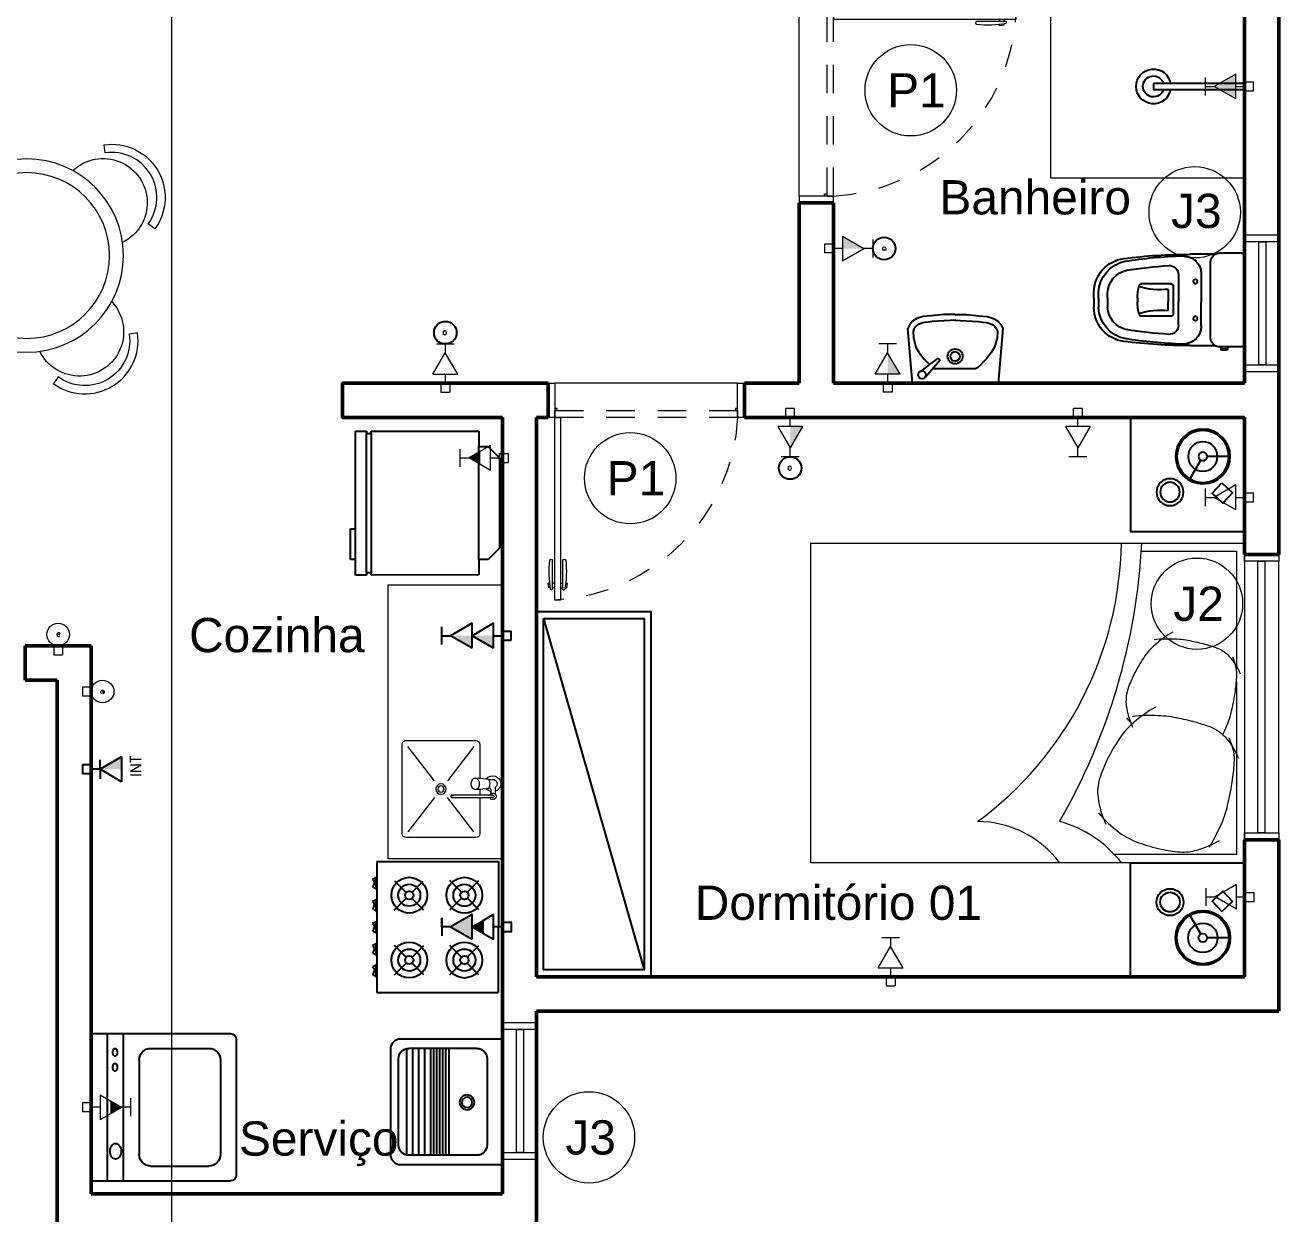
# Model space of a CAD drawing. Header units: inches. Extents: x 179605 to 179710, y 9196007 to 9196046.
# Drawn here: x 179674.85 to 179680.34, y 9196030.78 to 9196035.99 of the extents above; entities that cross this region are included whole.
import ezdxf

# ---------------------------------------------------------------- set-up
doc = ezdxf.new("R2010")
doc.units = ezdxf.units.IN
doc.header["$MEASUREMENT"] = 0
for name, pattern in [('CONTINU', [0]), ('HIDDEN', [0.375, 0.25, -0.125]), ('HIDDEN2', [0.1875, 0.125, -0.0625])]:
    doc.linetypes.add(name, pattern=pattern)
for name, color, linetype in [('Electric', 10, 'Continuous'), ('ILUMINAÇÃO', 3, 'Continuous'), ('LAYOUT', 7, 'CONTINU'), ('LAYOUT_A. MOLHADAS', 7, 'Continuous'), ('PTF', 1, 'Continuous'), ('PTO', 1, 'Continuous'), ('TEXTO', 250, 'Continuous')]:
    doc.layers.add(name, color=color, linetype=linetype)
for name, color, linetype, lineweight in [('ESQUADRIA', 7, 'Continuous', 5), ('HACHURA', 7, 'Continuous', 0), ('PAREDE', 7, 'Continuous', 50), ('PISO', 7, 'Continuous', 5), ('SÍMBOLO', 7, 'Continuous', 5)]:
    doc.layers.add(name, color=color, linetype=linetype, lineweight=lineweight)
doc.styles.add('R_60_1-100', font='swissl.ttf', dxfattribs={"height": 0.15})
doc.styles.add('R_80_1-75', font='swissl.ttf', dxfattribs={"height": 0.15})
doc.styles.add('romans', font='romans.shx', dxfattribs={"width": 1.4})
doc.styles.get("Standard").update_dxf_attribs({"font": ''})
doc.styles.get('STANDARD').set_extended_font_data('txt.shx')

# ---------------------------------------------------------------- blocks, each defined once
blk = doc.blocks.new('PORTA80_PB')
at = {"layer": 'ESQUADRIA'}
for p, q in [((0.0036, 0.8955), (0.0002, 0.8755)), ((0.0105, 0.8955), (0.0036, 0.8955)), ((0.02, 0.9055), (0.0125, 0.9055)), ((0.02, 0.9055), (0.02, 0.7763)), ((0.03, 0.8955), (0.02, 0.8955)), ((0.055, 0.8955), (0.065, 0.8955)), ((0.065, 0.9055), (0.065, 0.7763)), ((0.065, 0.9055), (0.0725, 0.9055)), ((0.0745, 0.8955), (0.0814, 0.8955)), ((0.0814, 0.8955), (0.0848, 0.8755)), ((0.0075, 0.8755), (0.0002, 0.8755)), ((0.03, 0.8755), (0.02, 0.8755)), ((0.055, 0.8755), (0.065, 0.8755)), ((0.0775, 0.8755), (0.0848, 0.8755)), ((0.83, 0), (0.03, 0))]:
    blk.add_line(p, q, dxfattribs=at)
for points in [[(0.03, 0.15), (0.055, 0.15), (0.055, 0.95), (0.03, 0.95)], [(0, 0), (0.03, 0), (0.03, 0.15), (0, 0.15)], [(0.04, 0.11), (0.03, 0.11), (0.03, 0.12), (0.04, 0.12)], [(0.82, 0.12), (0.83, 0.12), (0.83, 0.11), (0.82, 0.11)], [(0.83, 0), (0.86, 0), (0.86, 0.15), (0.83, 0.15)]]:
    blk.add_lwpolyline(points, close=True, dxfattribs=at)
at = {"layer": 'ESQUADRIA', "linetype": 'HIDDEN2'}
blk.add_lwpolyline([(0.03, 0.12), (0.83, 0.12), (0.83, 0.15), (0.03, 0.15)], close=True, dxfattribs=at)
at = {"layer": 'ESQUADRIA', "linetype": 'HIDDEN', "ltscale": 0.4}
blk.add_arc((-0.0154, 0.1046), 0.8466, 3.0716, 86.9284, dxfattribs=at)
at = {"layer": 'ESQUADRIA'}
for centre, radius, start, end in [((0.4334, 0.8257), 0.4284, 169.2602, 186.6551), ((-0.3484, 0.8257), 0.4284, 353.3449, 10.7398), ((0.0139, 0.7771), 0.00614, 187.1872, 352.0859), ((0.0711, 0.7771), 0.00614, 187.9141, 352.8128)]:
    blk.add_arc(centre, radius, start, end, dxfattribs=at)
blk = doc.blocks.new('A$C44EB09CF')
at = {"layer": 'ESQUADRIA'}
for points in [[(0, 0), (0.03, 0), (0.03, 0.15), (0, 0.15)], [(0.57, 0), (0.03, 0), (0.03, 0.15), (0.57, 0.15)], [(0.57, 0), (0.6, 0), (0.6, 0.15), (0.57, 0.15)], [(0.03, 0.0576), (0.57, 0.0576), (0.57, 0.0876), (0.03, 0.0876)]]:
    blk.add_lwpolyline(points, close=True, dxfattribs=at)
blk = doc.blocks.new('maquina_lavar')
at = {"layer": 'LAYOUT_A. MOLHADAS'}
for p, q in [((0, 0.2975), (0, -0.2975)), ((0.635, 0.3225), (0.025, 0.3225)), ((0.495, 0.3225), (0.495, -0.3225)), ((0.565, 0.3225), (0.565, -0.3225)), ((0.635, 0.3225), (0.635, -0.3225)), ((0.375, 0.2575), (0.12, 0.2575)), ((0.07, 0.2075), (0.07, -0.2075)), ((0.425, 0.2075), (0.425, -0.2075)), ((0.375, -0.2575), (0.12, -0.2575)), ((0.635, -0.3225), (0.025, -0.3225))]:
    blk.add_line(p, q, dxfattribs=at)
for points in [[(0.5311, 0.2576, 0.158104), (0.5277, 0.2565, 0.106506), (0.5242, 0.2526, 0.071806), (0.5222, 0.2474, 0.05817), (0.5214, 0.2406, 0.05817), (0.5222, 0.2338, 0.071806), (0.5242, 0.2286, 0.106506), (0.5277, 0.2247, 0.158104), (0.5311, 0.2236, 0.158104), (0.5345, 0.2247, 0.106506), (0.5379, 0.2286, 0.071806), (0.54, 0.2338, 0.05817), (0.5408, 0.2406, 0.05817), (0.54, 0.2474, 0.071806), (0.5379, 0.2526, 0.106506), (0.5345, 0.2565, 0.158104)], [(0.5311, 0.192, 0.158104), (0.5277, 0.1909, 0.106506), (0.5242, 0.187, 0.071806), (0.5222, 0.1818, 0.05817), (0.5214, 0.175, 0.05817), (0.5222, 0.1682, 0.071806), (0.5242, 0.163, 0.106506), (0.5277, 0.1591, 0.158104), (0.5311, 0.158, 0.158104), (0.5345, 0.1591, 0.106506), (0.5379, 0.163, 0.071806), (0.54, 0.1682, 0.05817), (0.5408, 0.175, 0.05817), (0.54, 0.1818, 0.071806), (0.5379, 0.187, 0.106506), (0.5345, 0.1909, 0.158104)], [(0.5287, -0.1589, 0.132138), (0.5199, -0.1612, 0.106661), (0.5115, -0.1688, 0.083339), (0.5064, -0.1794, 0.072039), (0.5044, -0.1929, 0.072039), (0.5064, -0.2063, 0.083339), (0.5115, -0.2169, 0.106661), (0.5199, -0.2245, 0.132138), (0.5287, -0.2269, 0.132138), (0.5375, -0.2245, 0.106661), (0.5459, -0.2169, 0.083339), (0.551, -0.2063, 0.072039), (0.553, -0.1929, 0.072039), (0.551, -0.1794, 0.083339), (0.5459, -0.1688, 0.106661), (0.5375, -0.1612, 0.132138)]]:
    blk.add_lwpolyline(points, format="xyb", close=True, dxfattribs=at)
for centre, radius, start, end in [((0.025, 0.2975), 0.025, 90, 180), ((0.12, 0.2075), 0.05, 90, 180), ((0.375, 0.2075), 0.05, 0, 90), ((0.12, -0.2075), 0.05, 180, 270), ((0.375, -0.2075), 0.05, 270, 0), ((0.025, -0.2975), 0.025, 180, 270)]:
    blk.add_arc(centre, radius, start, end, dxfattribs=at)
blk = doc.blocks.new('A$C12630BB8')
for p, q in [((0.4645, 0.4546), (0.0855, 0.4546)), ((0.0409, 0.112), (0.0409, 0.41)), ((0.509, 0.112), (0.509, 0.41)), ((0.0855, 0.0674), (0.4645, 0.0674))]:
    blk.add_line(p, q)
blk.add_lwpolyline([(0, 0), (0, 0.4457, -0.414214), (0.0446, 0.4903), (0.5054, 0.4903, -0.414214), (0.55, 0.4457), (0.55, 0)], format="xyb", close=True)
for points in [[(0.0409, 0.3938), (0.509, 0.3938)], [(0.0421, 0.4203), (0.5079, 0.4203)], [(0.0409, 0.3674), (0.509, 0.3674)], [(0.0409, 0.341), (0.509, 0.341)], [(0.0409, 0.3145), (0.509, 0.3145)], [(0.0409, 0.3013), (0.509, 0.3013)], [(0.0409, 0.2881), (0.509, 0.2881)], [(0.0409, 0.2749), (0.509, 0.2749)], [(0.0409, 0.2617), (0.509, 0.2617)], [(0.0409, 0.2485), (0.509, 0.2485)], [(0.0409, 0.2352), (0.509, 0.2352)]]:
    blk.add_lwpolyline(points)
for radius in [0.0325, 0.0226]:
    blk.add_circle((0.2773, 0.1549), radius)
for centre, start, end in [((0.0855, 0.41), 90, 180), ((0.4645, 0.41), 0, 90), ((0.0855, 0.112), 180, 270), ((0.4645, 0.112), 270, 0)]:
    blk.add_arc(centre, 0.0446, start, end)
blk = doc.blocks.new('A$C7E1C57F4')
at = {"layer": 'LAYOUT_A. MOLHADAS'}
for p, q in [((0.1175, 0.6525), (0.0675, 0.6025)), ((0.5125, 0.6525), (0.1175, 0.6525)), ((0.5625, 0.6025), (0.5125, 0.6525)), ((0.0675, 0.5625), (0, 0.5625)), ((0, 0.5625), (0, 0.09)), ((0.0675, 0.6025), (0.0675, 0.5625)), ((0.0675, 0.5625), (0.5625, 0.5625)), ((0.5625, 0.5625), (0.5625, 0.6025)), ((0.63, 0.5625), (0.5625, 0.5625)), ((0.63, 0.09), (0.63, 0.5625)), ((0, 0.09), (0.01, 0.09)), ((0.01, 0.07), (0, 0.07)), ((0, 0.07), (0, 0.0225)), ((0.62, 0.09), (0.01, 0.09)), ((0.01, 0.09), (0.01, 0.07)), ((0.01, 0.07), (0.62, 0.07)), ((0.62, 0.07), (0.62, 0.09)), ((0.62, 0.09), (0.63, 0.09)), ((0.63, 0.07), (0.62, 0.07)), ((0.63, 0.0225), (0.63, 0.07)), ((0, 0.0225), (0.0675, 0.0225)), ((0.0675, 0.0225), (0.2025, 0.0225)), ((0.0675, 0.0225), (0.0675, 0)), ((0.2025, 0), (0.2025, 0.0225)), ((0.2025, 0.0225), (0.63, 0.0225)), ((0.0675, 0), (0.2025, 0))]:
    blk.add_line(p, q, dxfattribs=at)
blk = doc.blocks.new('A$C4DAD441B')
at = {"layer": 'LAYOUT_A. MOLHADAS', "lineweight": 0}
for p, q in [((0, 0.408), (0, 0.017)), ((0.323, 0.4251), (0.017, 0.425)), ((0.1419, 0.2488), (0.0255, 0.3995)), ((0.3145, 0.3995), (0.198, 0.2488)), ((0.34, 0.2494), (0.34, 0.4081)), ((0.2201, 0.2494), (0.2255, 0.2494)), ((0.2201, 0.2394), (0.2255, 0.2394)), ((0.2255, 0.2494), (0.3837, 0.2494)), ((0.3837, 0.2394), (0.2255, 0.2394)), ((0.34, 0.2125), (0.34, 0.2394)), ((0.3973, 0.2494), (0.3837, 0.2494)), ((0.3973, 0.2394), (0.3837, 0.2394)), ((0.388, 0.223), (0.388, 0.2333)), ((0.388, 0.2157), (0.388, 0.223)), ((0.4079, 0.2345), (0.408, 0.2227)), ((0.408, 0.2227), (0.408, 0.205)), ((0.142, 0.1762), (0.0255, 0.0255)), ((0.3145, 0.0255), (0.198, 0.1763)), ((0.3199, 0.2141), (0.3691, 0.2099)), ((0.3691, 0.1688), (0.3199, 0.1643)), ((0.34, 0.0171), (0.34, 0.1661)), ((0.3754, 0.2093), (0.3691, 0.2099)), ((0.3754, 0.1693), (0.3691, 0.1688)), ((0.3754, 0.2093), (0.3785, 0.2082)), ((0.3785, 0.1705), (0.3754, 0.1693)), ((0.3785, 0.2082), (0.382, 0.2035)), ((0.382, 0.1752), (0.3785, 0.1705)), ((0.3887, 0.1726), (0.38, 0.1726)), ((0.382, 0.2035), (0.3839, 0.1975)), ((0.3839, 0.1812), (0.382, 0.1752)), ((0.3839, 0.1975), (0.3847, 0.1893)), ((0.3847, 0.1893), (0.3839, 0.1812)), ((0.017, 0), (0.323, 0.0001))]:
    blk.add_line(p, q, dxfattribs=at)
for radius in [0.0226, 0.0138]:
    blk.add_circle((0.17, 0.2125), radius, dxfattribs=at)
for centre, radius, start, end in [((0.017, 0.408), 0.017, 90.0067, 180.0067), ((0.323, 0.4081), 0.017, 0.0067, 90.0067), ((0.2201, 0.2444), 0.00738, 42.6626, 317.3508), ((0.2201, 0.2444), 0.005, 90.0003, 270.0132), ((0.3973, 0.1894), 0.0349, 105.5441, 144.0055), ((0.3973, 0.1894), 0.0349, 216.1772, 72.2635), ((0.3973, 0.2444), 0.0145, 317.2061, 159.8457), ((0.3973, 0.2444), 0.0145, 200.1677, 229.8474), ((0.3973, 0.2444), 0.0145, 229.8474, 317.2061), ((0.3973, 0.2444), 0.005, 270.0105, 90.003), ((0.3418, 0.1895), 0.039, 155.088, 204.9254), ((0.3199, 0.1991), 0.015, 89.8495, 153.0039), ((0.3203, 0.1797), 0.0153, 205.4951, 268.5266), ((0.3195, 0.1978), 0.0164, 29.8647, 88.6279), ((0.3185, 0.1814), 0.0173, 283.1322, 329.3413), ((0.3028, 0.1895), 0.035, 331.0895, 27.8828), ((0.378, 0.2156), 0.01, 282.8352, 0.0067), ((0.3973, 0.1894), 0.0189, 242.7435, 55.7443), ((0.017, 0.017), 0.017, 180.0067, 270.0067), ((0.323, 0.0171), 0.017, 270.0067, 0.0067)]:
    blk.add_arc(centre, radius, start, end, dxfattribs=at)
blk = doc.blocks.new('A$C4ABB454C')
at = {"layer": 'LAYOUT_A. MOLHADAS', "lineweight": 0}
blk.add_lwpolyline([(0.55, 1.2), (0.05, 1.2), (0.05, 0), (0.55, 0)], close=True, dxfattribs=at)
at = {"layer": 'PISO', "color": 1}
blk.add_blockref('A$C4DAD441B', (0.1111, 0.6815), dxfattribs=at)
blk = doc.blocks.new('A$C73877B83')
at = {"layer": 'LAYOUT'}
for p, q in [((0.2747, 0.243), (0.1867, 0.1922)), ((0.1708, 0.063), (0.1708, 0.1646))]:
    blk.add_line(p, q, dxfattribs=at)
for points in [[(0.5, 0), (0, 0), (0, 0.5), (0.5, 0.5)], [(0.2859, 0.1004), (0.3301, 0.0532), (0.3754, 0.0957), (0.3312, 0.1428)]]:
    blk.add_lwpolyline(points, close=True, dxfattribs=at)
for centre, radius in [((0.3271, 0.3269), 0.059), ((0.3271, 0.3269), 0.043), ((0.1708, 0.183), 0.12), ((0.1708, 0.183), 0.1136), ((0.1708, 0.183), 0.0646), ((0.1708, 0.183), 0.0184)]:
    blk.add_circle(centre, radius, dxfattribs=at)
blk = doc.blocks.new('A$C732F4725')
at = {"layer": 'LAYOUT'}
blk.add_line((0.03, 1.57), (0.47, 0.03), dxfattribs=at)
for points in [[(0, 1.6), (0.5, 1.6), (0.5, 0), (0, 0)], [(0.03, 1.57), (0.47, 1.57), (0.47, 0.03), (0.03, 0.03)]]:
    blk.add_lwpolyline(points, close=True, dxfattribs=at)
blk = doc.blocks.new('camacasal1')
at = {"layer": 'LAYOUT', "lineweight": 20}
for p, q in [((0.1, 0), (0.1, 1.4)), ((0.1, 1.4), (2, 1.4)), ((2, 1.4), (2, 0)), ((1.5482, 1.364), (1.964, 1.364)), ((1.964, 1.364), (1.964, 0.8486)), ((1.964, 0.7916), (1.964, 0.036)), ((2, 0), (0.1, 0)), ((1.964, 0.036), (1.4292, 0.036))]:
    blk.add_line(p, q, dxfattribs=at)
for points in [[(1.6853, 1.0097, 0.050543), (1.6075, 0.9542, 0.064376), (1.5579, 0.8978, 0.03352), (1.5145, 0.8232, 0.039598), (1.4874, 0.7553, 0.109626), (1.4818, 0.6879, 0.0754), (1.5094, 0.5942)], [(1.6035, 0.9779, -0.034352), (1.6955, 0.9804, -0.04249), (1.7693, 0.9709, -0.015911), (1.8335, 0.955, -0.020937), (1.8812, 0.9393, -0.121269), (1.9314, 0.9049, -0.080025), (1.9807, 0.8278)], [(1.9038, 0.5611, 0.014129), (1.921, 0.5979, 0.04596), (1.9428, 0.6645, 0.01901), (1.9594, 0.7529, 0.025886), (1.9658, 0.8187, 0.088683), (1.9591, 0.869, 0.020726), (1.9477, 0.9003)], [(1.609, 0.6815, 0.050543), (1.513, 0.613, 0.064376), (1.4517, 0.5435, 0.03352), (1.3983, 0.4514, 0.039598), (1.3648, 0.3677, 0.109626), (1.3579, 0.2845, 0.0754), (1.392, 0.1689)], [(1.4832, 0.6344, 0.020037), (1.5074, 0.608, 0.075208)], [(1.508, 0.6422, -0.034352), (1.6215, 0.6452, -0.04249), (1.7125, 0.6336, -0.015911), (1.7917, 0.6139, -0.020937), (1.8506, 0.5945, -0.121269), (1.9126, 0.5521, -0.080025), (1.9733, 0.4571)], [(1.8455, 0.0681, 0.033461), (1.8997, 0.1735, 0.04596), (1.9265, 0.2556, 0.01901), (1.9471, 0.3647, 0.025886), (1.9549, 0.4458, 0.088683), (1.9467, 0.5079, 0.020726), (1.9326, 0.5465)], [(1.3596, 0.2185, 0.057152), (1.4511, 0.1325, 0.075208), (1.5356, 0.0875, 0.030275), (1.634, 0.0593, 0.036967), (1.717, 0.0472, 0.089016), (1.7911, 0.0551, 0.061822), (1.8892, 0.0975)]]:
    blk.add_lwpolyline(points, format="xyb", dxfattribs=at)
for centre, radius, start, end in [((-0.0814, 1.4233), 1.5416, 306.2433, 359.1337), ((-1.1907, 1.5456), 2.7445, 330.1604, 356.9589), ((0.83, -0.27), 0.45, 36.8699, 90), ((1.055, -0.315), 0.5131, 37.875, 74.7449)]:
    blk.add_arc(centre, radius, start, end, dxfattribs=at)
blk = doc.blocks.new('JANELA 0.50')
at = {"layer": 'ESQUADRIA'}
for points in [[(0, 0), (0.03, 0), (0.03, 0.15), (0, 0.15)], [(0.57, 0), (0.03, 0), (0.03, 0.15), (0.57, 0.15)], [(0.57, 0), (0.6, 0), (0.6, 0.15), (0.57, 0.15)], [(0.03, 0.0576), (0.57, 0.0576), (0.57, 0.0876), (0.03, 0.0876)]]:
    blk.add_lwpolyline(points, close=True, dxfattribs=at)
blk = doc.blocks.new('01lavl91')
at = {"layer": 'LAYOUT_A. MOLHADAS', "linetype": 'Continuous'}
for p, q in [((0.1253, -0.036), (0.0639, -0.1075)), ((-0.085, -0.0692), (0.0857, -0.0692)), ((0.0753, -0.1139), (0.1503, -0.0575)), ((0.0639, -0.1075), (0.0753, -0.1139))]:
    blk.add_line(p, q, dxfattribs=at)
for points in [[(-0.1997, -0.2393), (-0.1797, -0.0093), (0.1803, -0.0093), (0.2003, -0.2393)], [(-0.1772, -0.2283), (-0.1758, -0.2005), (-0.1652, -0.1606), (-0.1526, -0.1406), (-0.1317, -0.1123), (-0.1188, -0.0991), (-0.106, -0.0859), (-0.0931, -0.074), (-0.085, -0.0692)], [(0.0938, -0.074), (0.0857, -0.0692)], [(0.1779, -0.2283), (0.1765, -0.2005), (0.1659, -0.1606), (0.1533, -0.1406), (0.1323, -0.1123), (0.1195, -0.0991), (0.1091, -0.0885)], [(0.0003, -0.2993), (-0.0477, -0.2981), (-0.0993, -0.2935), (-0.1345, -0.2899), (-0.1613, -0.2816), (-0.1795, -0.2708), (-0.1915, -0.256), (-0.1997, -0.2393)], [(0.0023, -0.2743), (-0.0461, -0.2719), (-0.0975, -0.2686), (-0.1144, -0.2671), (-0.1294, -0.2653), (-0.1385, -0.2633), (-0.151, -0.2586), (-0.1586, -0.2547), (-0.1629, -0.2516), (-0.1647, -0.2496), (-0.1703, -0.2424), (-0.1737, -0.2368), (-0.1772, -0.2283)], [(-0.0016, -0.2743), (0.0468, -0.2719), (0.0982, -0.2686), (0.1151, -0.2671), (0.1301, -0.2653), (0.1391, -0.2633), (0.1517, -0.2586), (0.1593, -0.2547), (0.1635, -0.2516), (0.1653, -0.2496), (0.1709, -0.2424), (0.1744, -0.2368), (0.1779, -0.2283)], [(0.0003, -0.2993), (0.0483, -0.2981), (0.0999, -0.2935), (0.1351, -0.2899), (0.1619, -0.2816), (0.1801, -0.2708), (0.1921, -0.256), (0.2003, -0.2393)]]:
    blk.add_lwpolyline(points, dxfattribs=at)
for centre, radius in [((0.1404, -0.0444), 0.0164), ((0.001, -0.1223), 0.0316), ((0.001, -0.1223), 0.02)]:
    blk.add_circle(centre, radius, dxfattribs=at)
blk = doc.blocks.new('chuve')
at = {"layer": 'LAYOUT_A. MOLHADAS', "ltscale": 0.05}
for p, q in [((-0.0004, 0.0262), (0.3992, 0.0262)), ((0.3992, 0), (0, 0)), ((0.3992, 0.0262), (0.3992, 0))]:
    blk.add_line(p, q, dxfattribs=at)
for radius, start, end in [(0.076, 189.9358, 170.0642), (0.0459, 196.6015, 163.3985)]:
    blk.add_arc((0.3992, 0.0131), radius, start, end, dxfattribs=at)
blk = doc.blocks.new('VASOSAN2')
at = {"layer": 'LAYOUT_A. MOLHADAS'}
for p, q in [((-0.2131, 0), (0.1729, 0)), ((-0.0126, 0), (0.0126, 0)), ((-0.2251, -0.012), (-0.2251, -0.0754)), ((0.1849, -0.012), (0.1849, -0.11)), ((-0.2395, -0.0804), (-0.2395, -0.0987)), ((-0.2345, -0.1037), (-0.2345, -0.0754)), ((-0.2251, -0.0754), (-0.2345, -0.0754)), ((-0.2251, -0.1037), (-0.2345, -0.1037)), ((-0.2251, -0.0754), (-0.2251, -0.1037)), ((-0.2251, -0.1037), (-0.2251, -0.11)), ((-0.2201, -0.2392), (-0.2201, -0.1294)), ((-0.1851, -0.15), (0.1449, -0.15)), ((0.1799, -0.1294), (0.1799, -0.2392)), ((-0.1336, -0.19), (-0.0276, -0.19)), ((-0.0126, -0.19), (-0.0276, -0.19)), ((0.0935, -0.19), (-0.0126, -0.19)), ((-0.1307, -0.29), (-0.0276, -0.29)), ((-0.0909, -0.3228), (-0.0909, -0.4517)), ((0.0435, -0.3132), (-0.0836, -0.3132)), ((-0.0126, -0.29), (-0.0276, -0.29)), ((0.0906, -0.29), (-0.0126, -0.29)), ((0.0508, -0.3228), (0.0508, -0.4517)), ((-0.0666, -0.3348), (-0.0276, -0.3348)), ((-0.0126, -0.3348), (-0.0276, -0.3348)), ((0.0265, -0.3348), (-0.0126, -0.3348)), ((-0.0126, -0.4687), (-0.0276, -0.4687)), ((-0.0276, -0.6), (-0.0527, -0.6)), ((-0.0126, -0.6), (-0.0276, -0.6)), ((-0.0126, -0.6), (0.0126, -0.6)), ((-0.0276, -0.64), (-0.0527, -0.64)), ((-0.0126, -0.64), (-0.0276, -0.64)), ((-0.0126, -0.64), (0.0126, -0.64)), ((-0.0276, -0.66), (-0.0527, -0.66)), ((-0.0126, -0.66), (-0.0276, -0.66)), ((-0.0126, -0.66), (0.0126, -0.66))]:
    blk.add_line(p, q, dxfattribs=at)
for centre, radius, start, end in [((-0.2131, -0.012), 0.012, 90, 180), ((0.1729, -0.012), 0.012, 0, 90), ((-0.2345, -0.0804), 0.005, 90, 180), ((-0.2345, -0.0987), 0.005, 180, 270), ((-0.1851, -0.11), 0.04, 180, 208.955), ((-0.1851, -0.11), 0.04, 208.955, 270), ((0.1449, -0.11), 0.04, 270, 331.045), ((0.1449, -0.11), 0.04, 331.045, 0), ((-0.1336, -0.27), 0.08, 90, 181.8557), ((-0.1054, -0.2156), 0.00607, 151.5225, 180), ((-0.1054, -0.2156), 0.00607, 180, 208.4775), ((-0.1034, -0.2168), 0.00838, 127.3654, 151.5225), ((-0.1034, -0.2145), 0.00838, 208.4775, 232.6346), ((-0.102, -0.2185), 0.0106, 107.5518, 127.3654), ((-0.1012, -0.2212), 0.0134, 90, 107.5518), ((-0.1012, -0.2212), 0.0134, 72.4482, 90), ((-0.1003, -0.2185), 0.0106, 52.6346, 72.4482), ((-0.099, -0.2168), 0.00838, 28.4775, 52.6346), ((-0.099, -0.2145), 0.00838, 307.3654, 331.5225), ((-0.0969, -0.2156), 0.00607, 360, 28.4775), ((-0.0969, -0.2156), 0.00607, 331.5225, 0), ((0.0568, -0.2156), 0.00607, 151.5225, 180), ((0.0568, -0.2156), 0.00607, 180, 208.4775), ((0.0589, -0.2168), 0.00838, 127.3654, 151.5225), ((0.0589, -0.2145), 0.00838, 208.4775, 232.6346), ((0.0602, -0.2185), 0.0106, 107.5518, 127.3654), ((0.061, -0.2212), 0.0134, 90, 107.5518), ((0.061, -0.2212), 0.0134, 72.4482, 90), ((0.0619, -0.2185), 0.0106, 52.6346, 72.4482), ((0.0632, -0.2168), 0.00838, 28.4775, 52.6346), ((0.0632, -0.2145), 0.00838, 307.3654, 331.5225), ((0.0653, -0.2156), 0.00607, 360, 28.4775), ((0.0653, -0.2156), 0.00607, 331.5225, 0), ((0.0935, -0.27), 0.08, 358.1443, 90), ((2.0486, -0.2392), 2.2687, 180, 187.3437), ((1.8016, -0.2073), 2.0162, 181.8557, 189.0498), ((-0.102, -0.2128), 0.0106, 232.6346, 252.4482), ((-0.1012, -0.2101), 0.0134, 252.4482, 270), ((-0.1012, -0.2101), 0.0134, 270, 287.5518), ((-0.1003, -0.2128), 0.0106, 287.5518, 307.3654), ((0.0602, -0.2128), 0.0106, 232.6346, 252.4482), ((0.061, -0.2101), 0.0134, 252.4482, 270), ((0.061, -0.2101), 0.0134, 270, 287.5518), ((0.0619, -0.2128), 0.0106, 287.5518, 307.3654), ((-1.8417, -0.2073), 2.0162, 350.9502, 358.1443), ((-2.0888, -0.2392), 2.2687, 352.6563, 0), ((-0.1307, -0.33), 0.04, 90, 183.6333), ((-0.0809, -0.3228), 0.01, 105.8312, 180), ((0.0408, -0.3228), 0.01, 0, 74.1688), ((0.0906, -0.33), 0.04, 356.3667, 90), ((1.8016, -0.2073), 1.9762, 183.6333, 189.0498), ((-0.3767, -0.3699), 0.3121, 342.6846, 6.4627), ((0.3366, -0.3699), 0.3121, 173.5373, 197.3154), ((-1.8417, -0.2073), 1.9762, 350.9502, 356.3667), ((-0.0809, -0.4517), 0.01, 180, 251.4779), ((-0.0363, -0.3187), 0.1503, 251.4779, 273.3381), ((-0.0038, -0.3187), 0.1503, 266.6619, 288.5221), ((0.0408, -0.4517), 0.01, 288.5221, 0), ((-0.0527, -0.51), 0.15, 187.3437, 270), ((-0.0467, -0.4941), 0.146, 191.9873, 267.6502), ((-0.0467, -0.4941), 0.106, 191.9873, 267.6502), ((0.0066, -0.4941), 0.106, 272.3498, 348.0127), ((0.0066, -0.4941), 0.146, 272.3498, 348.0127), ((0.0126, -0.51), 0.15, 270, 352.6563)]:
    blk.add_arc(centre, radius, start, end, dxfattribs=at)
blk = doc.blocks.new('A$C249D7A9F')
at = {"layer": 'LAYOUT_A. MOLHADAS'}
for p, q in [((0, 0.0191), (0, 0.5514)), ((0, 0.5514), (0.5732, 0.5514)), ((0.5732, 0.0191), (0.5732, 0.5514)), ((0.1342, 0.4155), (0.0836, 0.4661)), ((0.2109, 0.4661), (0.1604, 0.4157)), ((0.4186, 0.4156), (0.3683, 0.4659)), ((0.4955, 0.4659), (0.445, 0.4154)), ((0.1345, 0.3897), (0.0836, 0.3388)), ((0.2109, 0.3388), (0.1601, 0.3896)), ((0.4191, 0.3895), (0.3683, 0.3386)), ((0.4955, 0.3386), (0.4445, 0.3896)), ((0.1339, 0.174), (0.0857, 0.2223)), ((0.2129, 0.2251), (0.1613, 0.1734)), ((0.4186, 0.1743), (0.3683, 0.2247)), ((0.4956, 0.2247), (0.4451, 0.1742)), ((0.1355, 0.1476), (0.0857, 0.0978)), ((0.2129, 0.095), (0.1598, 0.1481)), ((0.4191, 0.1482), (0.3683, 0.0974)), ((0.4956, 0.0974), (0.4446, 0.1484)), ((0, 0.0191), (0.5732, 0.0191)), ((0.0684, 0.0153), (0.0684, 0.0172)), ((0.0684, 0.0172), (0.1212, 0.0172)), ((0.0684, 0.0153), (0.1212, 0.0153)), ((0.0849, 0.0172), (0.0849, 0.0191)), ((0.1049, 0.0172), (0.1049, 0.0191)), ((0.1212, 0.0153), (0.1212, 0.0172)), ((0.1647, 0.0172), (0.2176, 0.0172)), ((0.1647, 0.0153), (0.1647, 0.0172)), ((0.1647, 0.0153), (0.2176, 0.0153)), ((0.1812, 0.0172), (0.1812, 0.0191)), ((0.2012, 0.0172), (0.2012, 0.0191)), ((0.2176, 0.0153), (0.2176, 0.0172)), ((0.261, 0.0172), (0.3139, 0.0172)), ((0.261, 0.0153), (0.261, 0.0172)), ((0.261, 0.0153), (0.3139, 0.0153)), ((0.2775, 0.0172), (0.2775, 0.0191)), ((0.2975, 0.0172), (0.2975, 0.0191)), ((0.3139, 0.0153), (0.3139, 0.0172)), ((0.3574, 0.0153), (0.3574, 0.0172)), ((0.3574, 0.0172), (0.4102, 0.0172)), ((0.3574, 0.0153), (0.4102, 0.0153)), ((0.3739, 0.0172), (0.3739, 0.0191)), ((0.3939, 0.0172), (0.3939, 0.0191)), ((0.4102, 0.0153), (0.4102, 0.0172)), ((0.4516, 0.0153), (0.4516, 0.0172)), ((0.4516, 0.0172), (0.5044, 0.0172)), ((0.4516, 0.0153), (0.5044, 0.0153)), ((0.4681, 0.0172), (0.4681, 0.0191)), ((0.4881, 0.0172), (0.4881, 0.0191)), ((0.5044, 0.0153), (0.5044, 0.0172))]:
    blk.add_line(p, q, dxfattribs=at)
for centre, radius in [((0.1474, 0.4028), 0.0783), ((0.1474, 0.4028), 0.0483), ((0.4318, 0.4028), 0.0783), ((0.4318, 0.4028), 0.0483), ((0.1474, 0.4028), 0.0183), ((0.4318, 0.4028), 0.0183), ((0.1474, 0.1615), 0.0783), ((0.4318, 0.1615), 0.0783), ((0.1474, 0.1615), 0.0483), ((0.1474, 0.1615), 0.0183), ((0.4318, 0.1615), 0.0483), ((0.4318, 0.1615), 0.0183)]:
    blk.add_circle(centre, radius, dxfattribs=at)
for centre, radius, start, end in [((0.0949, 0.0152), 0.0214, 179.7773, 222.1915), ((0.0942, -0.0091), 0.0182, 30.0718, 146.8642), ((0.0949, 0.0152), 0.0214, 314.7446, 0.2227), ((0.1912, 0.0152), 0.0214, 179.7773, 222.1915), ((0.1905, -0.0091), 0.0182, 30.0718, 146.8642), ((0.1912, 0.0152), 0.0214, 314.7446, 0.2227), ((0.2875, 0.0152), 0.0214, 179.7773, 222.1915), ((0.2869, -0.0091), 0.0182, 30.0718, 146.8642), ((0.2875, 0.0152), 0.0214, 314.7446, 0.2227), ((0.3839, 0.0152), 0.0214, 179.7773, 222.1915), ((0.3832, -0.0091), 0.0182, 30.0718, 146.8642), ((0.3839, 0.0152), 0.0214, 314.7446, 0.2227), ((0.4781, 0.0152), 0.0214, 179.7773, 222.1915), ((0.4774, -0.0091), 0.0182, 30.0718, 146.8642), ((0.4781, 0.0152), 0.0214, 314.7446, 0.2227)]:
    blk.add_arc(centre, radius, start, end, dxfattribs=at)
blk = doc.blocks.new('A$C39A72CA2')
at = {"layer": 'ESQUADRIA'}
for points in [[(0, 0), (0.03, 0), (0.03, 0.15), (0, 0.15)], [(1.22, 0), (0.03, 0), (0.03, 0.15), (1.22, 0.15)], [(1.22, 0), (1.25, 0), (1.25, 0.15), (1.22, 0.15)], [(0.03, 0.0576), (1.22, 0.0576), (1.22, 0.0876), (0.03, 0.0876)]]:
    blk.add_lwpolyline(points, close=True, dxfattribs=at)
blk = doc.blocks.new('A$C7D722421')
at = {"layer": 'LAYOUT', "lineweight": 20}
for points in [[(0.8981, 1.2136), (0.8649, 1.199, 0.666667), (0.5019, 1.192), (0.4682, 1.2053, -0.666667)], [(0.1378, 0.8649), (0.1232, 0.8981, 0.666667), (0.1315, 0.4682), (0.1448, 0.5019, -0.666667)], [(1.199, 0.4719), (1.2136, 0.4387, 0.666667), (1.2053, 0.8686), (1.192, 0.8349, -0.666667)], [(0.4719, 0.1378), (0.4387, 0.1232, 0.666667), (0.8686, 0.1315), (0.8349, 0.1448, -0.666667)]]:
    blk.add_lwpolyline(points, format="xyb", close=True, dxfattribs=at)
for radius in [0.4235, 0.363]:
    blk.add_circle((0.6684, 0.6684), radius, dxfattribs=at)
for centre, start, end in [((0.6857, 1.0745), 349.0254, 186.09), ((0.2623, 0.6857), 79.0254, 276.09), ((1.0745, 0.6511), 259.0254, 96.09), ((0.6511, 0.2623), 169.0254, 6.09)]:
    blk.add_arc(centre, 0.1936, start, end, dxfattribs=at)
blk = doc.blocks.new('tta100')
for p, q in [((-0.139, 0.34), (0, 0.58)), ((-0.1, 0.68), (0.1, 0.68)), ((0, 0.68), (0, 0.58)), ((0.139, 0.34), (0, 0.58)), ((-0.139, 0.1), (0, 0.34)), ((-0.139, 0.34), (0.139, 0.34)), ((0.139, 0.1), (0, 0.34)), ((-0.139, 0.1), (0.139, 0.1)), ((-0.05, 0), (0.05, 0)), ((-0.05, 0), (-0.05, -0.1)), ((0, 0.1), (0, 0)), ((0.05, 0), (0.05, -0.1)), ((-0.05, -0.1), (0.05, -0.1))]:
    blk.add_line(p, q)
for points in [[(0, 0.34), (0, 0.58), (-0.139, 0.34)], [(0, 0.1), (0, 0.34), (-0.139, 0.1)]]:
    blk.add_solid(points)
blk = doc.blocks.new('ta220')
at = {"lineweight": 5}
for p, q in [((-0.1, 0.44), (0.1, 0.44)), ((0, 0.44), (0, 0.34)), ((-0.139, 0.1), (0, 0.34)), ((0.139, 0.1), (0, 0.34)), ((-0.139, 0.1), (0.139, 0.1)), ((0, 0.1), (0, 0)), ((-0.05, 0), (0.05, 0)), ((-0.05, 0), (-0.05, -0.1)), ((-0.05, -0.1), (0.05, -0.1)), ((0.05, 0), (0.05, -0.1))]:
    blk.add_line(p, q, dxfattribs=at)
blk.add_solid([(0.139, 0.1), (0, 0.34), (-0.139, 0.1)], dxfattribs=at)
blk = doc.blocks.new('TA60')
at = {"lineweight": 5}
for p, q in [((-0.1, 0.44), (0.1, 0.44)), ((0, 0.44), (0, 0.34)), ((-0.139, 0.1), (0, 0.34)), ((0.139, 0.1), (0, 0.34)), ((-0.069, 0.22), (0.069, 0.22)), ((-0.139, 0.1), (0.139, 0.1)), ((-0.05, 0), (-0.05, -0.1)), ((-0.05, 0), (0.05, 0)), ((0, 0.1), (0, 0)), ((0.05, 0), (0.05, -0.1)), ((-0.05, -0.1), (0.05, -0.1))]:
    blk.add_line(p, q, dxfattribs=at)
blk.add_lwpolyline([(0, 0.22, 0.139, 0, 0), (0, 0.34, 0, 0, 0)], format="xyseb", dxfattribs=at)
blk = doc.blocks.new('ta30')
at = {"lineweight": 5}
for p, q in [((-0.1, 0.44), (0.1, 0.44)), ((0, 0.44), (0, 0.34)), ((-0.139, 0.1), (0, 0.34)), ((0.139, 0.1), (0, 0.34)), ((-0.139, 0.1), (0.139, 0.1)), ((-0.05, 0), (-0.05, -0.1)), ((-0.05, 0), (0.05, 0)), ((0, 0.1), (0, 0)), ((0.05, 0), (0.05, -0.1)), ((-0.05, -0.1), (0.05, -0.1))]:
    blk.add_line(p, q, dxfattribs=at)
blk = doc.blocks.new('TA100')
at = {"lineweight": 5}
for p, q in [((-0.1, 0.44), (0.1, 0.44)), ((0, 0.44), (0, 0.34)), ((-0.139, 0.1), (0, 0.34)), ((0.139, 0.1), (0, 0.34)), ((-0.139, 0.1), (0, 0.1)), ((-0.05, 0), (0.05, 0)), ((-0.05, 0), (-0.05, -0.1)), ((0, 0.1), (0, 0)), ((0, 0.1), (0.139, 0.1)), ((0.05, 0), (0.05, -0.1)), ((-0.05, -0.1), (0.05, -0.1))]:
    blk.add_line(p, q, dxfattribs=at)
blk.add_solid([(0, 0.1), (0, 0.34), (-0.139, 0.1)], dxfattribs=at)
blk = doc.blocks.new('INTERRUP SIMP 1 TC')
at = {"lineweight": 5}
for p, q in [((-5, 2.5), (-5, -2.5)), ((0, 2.5), (-5, 2.5)), ((0, 2.5), (0, -2.5)), ((0, -2.5), (-5, -2.5)), ((0, 0), (0, 0))]:
    blk.add_line(p, q, dxfattribs=at)
at = {"lineweight": 5, "ltscale": 0.5}
blk.add_circle((6.33, 0.04), 6.33, dxfattribs=at)
blk = doc.blocks.new('BlockRetard')
at = {"layer": 'HACHURA'}
h = blk.add_hatch(color=1, dxfattribs=at)
h.dxf.hatch_style = 1
h.paths.add_polyline_path([(-0.1328, 0.0541), (-0.2266, 0), (-0.1328, -0.0541)])
h = blk.add_hatch(color=1, dxfattribs=at)
h.dxf.hatch_style = 1
h.paths.add_polyline_path([(-0.0859, -0.0271), (-0.0859, 0.0271), (-0.1328, 0)])
at = {"layer": 'Electric'}
for points in [[(-0.2266, 0), (-0.2656, 0), (-0.2656, 0.0391), (-0.2656, -0.0391)], [(0, 0), (0, -0.0195), (0.0391, -0.0195), (0.0391, 0.0195), (0, 0.0195), (0, 0), (-0.0391, 0), (-0.0391, 0.0541), (-0.0859, 0.0271), (-0.0859, -0.0271), (-0.1328, 0), (-0.0859, 0.0271), (-0.0859, -0.0271), (-0.0391, -0.0541), (-0.0391, 0)]]:
    blk.add_lwpolyline(points, dxfattribs=at)
blk = doc.blocks.new('TEL130')
for p, q in [((-0.139, 0.34), (0.139, 0.34)), ((-0.139, 0.34), (0, 0.1)), ((0.139, 0.34), (0, 0.1)), ((-0.05, 0), (-0.05, -0.1)), ((-0.05, 0), (0.05, 0)), ((0, 0.1), (0, 0)), ((0.05, 0), (0.05, -0.1)), ((-0.05, -0.1), (0.05, -0.1))]:
    blk.add_line(p, q)
blk.add_solid([(0, 0.34), (0, 0.1), (-0.139, 0.34)])

msp = doc.modelspace()

# ---------------------------------------------------------------- linework, layer by layer
at = {"layer": 'Electric'}
msp.add_lwpolyline([(179676.8113, 9196031.9833), (179676.8113, 9196032.0916), (179676.7175, 9196032.0375), (179676.8113, 9196031.9833)], dxfattribs=at)
at = {"layer": 'ILUMINAÇÃO'}
for centre in [(179678.6155, 9196035.009), (179676.6941, 9196034.6403), (179678.2041, 9196034.0476)]:
    msp.add_circle(centre, 0.0495, dxfattribs=at)
at = {"layer": 'PAREDE'}
for p, q in [((179680.1941, 9196036.119), (179680.1941, 9196034.419)), ((179680.3441, 9196036.119), (179680.3441, 9196034.419)), ((179678.2441, 9196035.209), (179678.2441, 9196034.419)), ((179678.3941, 9196035.209), (179678.2441, 9196035.209)), ((179678.3941, 9196035.209), (179678.3941, 9196034.419)), ((179677.1441, 9196034.419), (179677.1441, 9196034.269)), ((179678.0041, 9196034.419), (179678.0041, 9196034.269)), ((179678.2441, 9196034.419), (179678.0041, 9196034.419)), ((179680.1941, 9196034.419), (179678.3941, 9196034.419)), ((179680.3441, 9196034.419), (179680.3441, 9196033.669)), ((179676.9441, 9196034.269), (179676.9441, 9196030.869)), ((179677.0941, 9196034.269), (179677.0941, 9196031.819)), ((179677.1441, 9196034.269), (179677.0941, 9196034.269)), ((179680.1941, 9196034.269), (179678.0041, 9196034.269)), ((179680.1941, 9196034.269), (179680.1941, 9196033.669)), ((179680.3441, 9196033.669), (179680.1941, 9196033.669)), ((179674.8541, 9196033.269), (179675.1441, 9196033.269)), ((179674.8541, 9196033.269), (179674.8541, 9196033.119)), ((179675.1441, 9196033.269), (179675.1441, 9196030.869)), ((179674.8541, 9196033.119), (179674.9941, 9196033.119)), ((179674.9941, 9196028.369), (179674.9941, 9196033.119)), ((179680.1941, 9196032.419), (179680.1941, 9196031.819)), ((179680.3441, 9196032.419), (179680.1941, 9196032.419)), ((179680.3441, 9196032.419), (179680.3441, 9196031.669)), ((179680.1941, 9196031.819), (179677.0941, 9196031.819)), ((179677.0941, 9196031.669), (179677.0941, 9196029.819)), ((179680.3441, 9196031.669), (179677.0941, 9196031.669)), ((179675.1441, 9196030.869), (179676.9441, 9196030.869))]:
    msp.add_line(p, q, dxfattribs=at)
msp.add_lwpolyline([(179676.9441, 9196034.269), (179676.2441, 9196034.269), (179676.2441, 9196034.419), (179677.1441, 9196034.419)], dxfattribs=at)
at = {"layer": 'PISO'}
for p, q in [((179679.3441, 9196036.119), (179679.3441, 9196035.319)), ((179679.3441, 9196035.319), (179680.1941, 9196035.319))]:
    msp.add_line(p, q, dxfattribs=at)
at = {"layer": 'PTF', "ltscale": 10}
for q in [(179675.1832, 9196032.7699), (179675.1832, 9196032.6862)]:
    msp.add_line((179675.1832, 9196032.728), q, dxfattribs=at)
at = {"layer": 'SÍMBOLO'}
msp.add_line((179675.4956, 9196039.4983), (179675.4956, 9196021.0524), dxfattribs=at)
for centre in [(179678.732, 9196035.7021), (179679.9753, 9196035.1676), (179677.5038, 9196034.003), (179679.9851, 9196033.4534), (179677.3232, 9196031.1158)]:
    msp.add_circle(centre, 0.2, dxfattribs=at)

# ---------------------------------------------------------------- block references
at = {"layer": 'Electric'}
msp.add_blockref('BlockRetard', (179676.9441, 9196032.0375), dxfattribs=at)
at = {"layer": 'ESQUADRIA', "rotation": 270}
msp.add_blockref('PORTA80_PB', (179678.2441, 9196036.069), dxfattribs=at)
at = {"layer": 'ESQUADRIA', "xscale": -1}
for name, p, rotation in [('JANELA 0.50', (179680.3441, 9196035.069), 90), ('PORTA80_PB', (179677.1441, 9196034.419), 180), ('A$C39A72CA2', (179680.1941, 9196032.419), 270), ('A$C44EB09CF', (179677.0941, 9196031.619), 90)]:
    msp.add_blockref(name, p, dxfattribs=dict(at, rotation=rotation))
at = {"layer": 'ILUMINAÇÃO', "lineweight": 5, "ltscale": 0.5, "xscale": 0.0078125, "yscale": 0.0078125, "zscale": 0.0078125, "rotation": 89.99999999999999}
msp.add_blockref('INTERRUP SIMP 1 TC', (179674.9991, 9196033.269), dxfattribs=at)
at = {"layer": 'ILUMINAÇÃO', "lineweight": 5, "ltscale": 0.5, "xscale": 0.0078125, "yscale": 0.0078125, "zscale": 0.0078125}
msp.add_blockref('INTERRUP SIMP 1 TC', (179675.1441, 9196033.0684), dxfattribs=at)
at = {"layer": 'LAYOUT', "lineweight": 20, "xscale": -1}
for name, p, rotation in [('A$C7D722421', (179673.9393, 9196035.1875), 212.2138897506412), ('A$C73877B83', (179680.1941, 9196034.269), 90)]:
    msp.add_blockref(name, p, dxfattribs=dict(at, rotation=rotation))
at = {"layer": 'LAYOUT'}
for name, p in [('camacasal1', (179678.1941, 9196032.319)), ('A$C732F4725', (179677.0941, 9196031.819))]:
    msp.add_blockref(name, p, dxfattribs=at)
at = {"layer": 'LAYOUT', "lineweight": 20, "rotation": 90}
msp.add_blockref('A$C73877B83', (179680.1941, 9196031.819), dxfattribs=at)
at = {"layer": 'LAYOUT_A. MOLHADAS', "xscale": -1}
for name, p in [('chuve', (179680.1939, 9196035.7059)), ('maquina_lavar', (179675.7791, 9196031.2479))]:
    msp.add_blockref(name, p, dxfattribs=at)
for name, p, rotation in [('VASOSAN2', (179680.1941, 9196034.8037), 270), ('A$C12630BB8', (179676.9441, 9196031.5465), 90)]:
    msp.add_blockref(name, p, dxfattribs=dict(at, rotation=rotation))
at = {"layer": 'LAYOUT_A. MOLHADAS', "extrusion": (0, 0, -1), "xscale": -1.039591868969552, "yscale": 1.039591868969552, "zscale": -1.039591868969552, "rotation": 180}
msp.add_blockref('01lavl91', (-179678.9274, 9196034.4094), dxfattribs=at)
at = {"layer": 'LAYOUT_A. MOLHADAS', "extrusion": (0, 0, -1), "zscale": -1, "rotation": 89.99326453960668}
msp.add_blockref('A$C7E1C57F4', (-179676.279, 9196033.579), dxfattribs=at)
at = {"layer": 'LAYOUT_A. MOLHADAS', "extrusion": (0, 0, -1), "xscale": -1, "zscale": -1, "rotation": 90.00673546039334}
msp.add_blockref('A$C249D7A9F', (-179676.3749, 9196032.324), dxfattribs=at)
at = {"layer": 'PISO', "color": 1, "xscale": -1, "rotation": 180}
msp.add_blockref('A$C4ABB454C', (179676.3941, 9196033.5354), dxfattribs=at)
at = {"layer": 'PTF', "xscale": 0.3906251953125022, "yscale": 0.3906251953125022, "zscale": 0.3906251953125022, "rotation": 270}
msp.add_blockref('TEL130', (179675.1441, 9196032.728), dxfattribs=at)
at = {"layer": 'PTO'}
for name, p, xscale, yscale, zscale, rotation in [('ta220', (179680.194, 9196035.719), 0.3906251953034037, 0.3906251953034037, 0.3906251953034037, 89.99999999999999), ('TA100', (179678.3941, 9196035.009), 0.3906251953034037, 0.3906251953034037, 0.3906251953034037, 270), ('TA100', (179678.2041, 9196034.269), 0.3906251953034037, 0.3906251953034037, 0.3906251953034037, 180), ('ta30', (179679.464, 9196034.269), 0.3906251953034036, 0.3906251953034036, 0.3906251953034036, 180), ('TA60', (179676.9314, 9196034.0915), 0.3906251953034037, 0.3906251953034037, 0.3906251953034037, 89.99999999999999), ('ta30', (179680.1941, 9196033.919), 0.3906251953034037, 0.3906251953034037, 0.3906251953034037, 89.99999999999999), ('tta100', (179676.9441, 9196033.3131), 0.3906251953034037, 0.3906251953034037, 0.3906251953034037, 89.99999999999999), ('ta30', (179680.1972, 9196032.169), 0.3906251953034037, 0.3906251953034037, 0.3906251953034037, 89.99999999999999), ('TA60', (179675.1441, 9196031.2479), 0.3906251953034037, 0.3906251953034037, 0.3906251953034037, 270)]:
    msp.add_blockref(name, p, dxfattribs=dict(at, xscale=xscale, yscale=yscale, zscale=zscale, rotation=rotation))
for name, p, xscale, yscale, zscale in [('ta30', (179676.6941, 9196034.419), 0.3906251953034036, 0.3906251953034036, 0.3906251953034036), ('TA100', (179678.6308, 9196034.419), -0.3906251953034037, 0.3906251953034037, 0.3906251953034037), ('ta30', (179678.6441, 9196031.819), 0.3906251953034036, 0.3906251953034036, 0.3906251953034036)]:
    msp.add_blockref(name, p, dxfattribs=dict(at, xscale=xscale, yscale=yscale, zscale=zscale))

# ---------------------------------------------------------------- texts
at = {"layer": 'ILUMINAÇÃO', "char_height": 0.0254, "attachment_point": 1}
for s, insert, rotation in [('a', (179678.6331, 9196035.0177), 270), ('a', (179676.7028, 9196034.6227), 180), ('a', (179678.2128, 9196034.03), 180), ('e', (179675.21, 9196033.0769), 270)]:
    msp.add_mtext_dynamic_manual_height_columns(s, width=0.027185, gutter_width=1, heights=[0], dxfattribs=dict(at, insert=insert, rotation=rotation))
at = {"layer": 'ILUMINAÇÃO', "insert": (179674.9906, 9196033.3349), "char_height": 0.0254, "attachment_point": 1}
msp.add_mtext_dynamic_manual_height_columns('e', width=0.027185, gutter_width=1, heights=[0], dxfattribs=at)
at = {"layer": 'PTF', "color": 2, "style": 'romans'}
msp.add_text('INT', height=0.04688, rotation=90, dxfattribs=at).set_placement((179675.3631, 9196032.6957))
at = {"layer": 'SÍMBOLO', "style": 'R_80_1-75'}
for s, p in [('P1', (179678.6288, 9196035.6268)), ('J3', (179679.8721, 9196035.0987)), ('P1', (179677.4006, 9196033.9278)), ('J2', (179679.8819, 9196033.3782)), ('J3', (179677.22, 9196031.0406))]:
    msp.add_text(s, height=0.15, dxfattribs=at).set_placement(p)
at = {"layer": 'TEXTO', "style": 'R_60_1-100'}
for s, p in [('Banheiro', (179678.8576, 9196035.1584)), ('Cozinha', (179675.5721, 9196033.2408)), ('Dormitório 01', (179677.7865, 9196032.0685)), ('Serviço', (179675.7907, 9196031.0358))]:
    msp.add_text(s, height=0.15, dxfattribs=at).set_placement(p)

doc.saveas('drawing.dxf')
